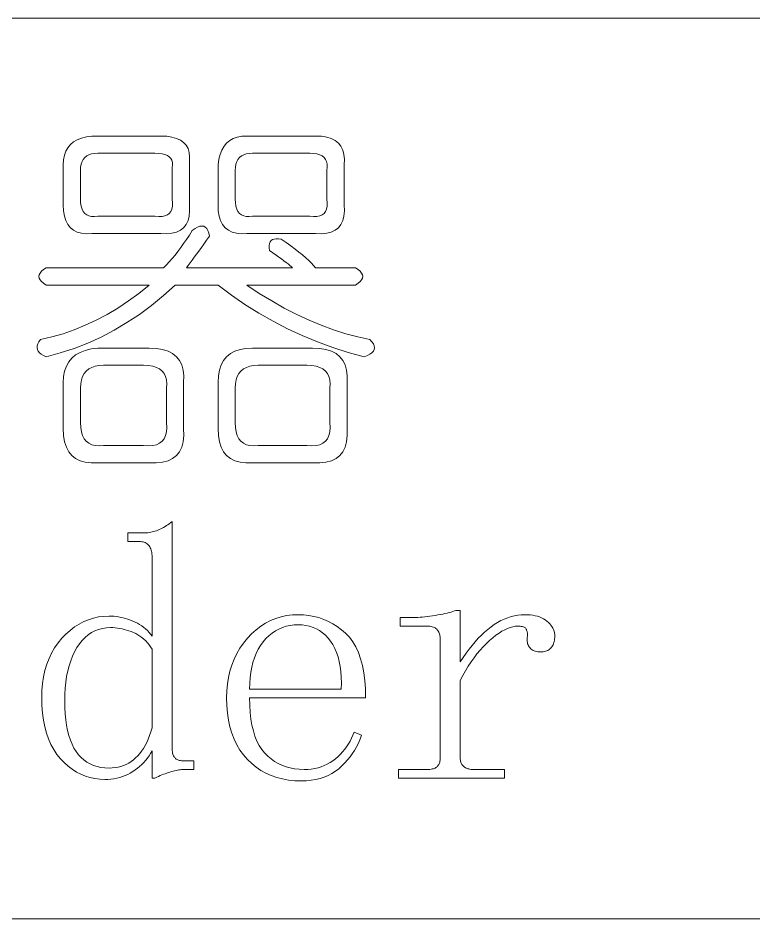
# Model space of a CAD drawing. Extents: x 1 to 297, y 1 to 210.
# Drawn here: x 92.77 to 97.18, y 51.12 to 56.51 of the extents above; entities that cross this region are included whole.
import ezdxf

# ---------------------------------------------------------------- set-up
doc = ezdxf.new("R2010")
doc.units = 0

msp = doc.modelspace()

# ---------------------------------------------------------------- linework, layer by layer
at = {"color": 7, "lineweight": 13}
for p, q in [((1.3055, 56.5077), (219.3213, 56.5077)), ((1.3055, 51.1191), (219.3213, 51.1191))]:
    msp.add_line(p, q, dxfattribs=at)
for points in [[(93.2157, 55.802), (93.6271, 55.802), (93.6628, 55.8005), (93.6943, 55.7958), (93.7218, 55.7881), (93.7451, 55.7773), (93.7643, 55.7634), (93.7794, 55.7465), (93.7903, 55.7264), (93.7972, 55.7033), (93.7999, 55.677), (93.7986, 55.6477), (93.7986, 55.3906), (93.7999, 55.3549), (93.7972, 55.3234), (93.7903, 55.2959), (93.7794, 55.2726), (93.7643, 55.2534), (93.7451, 55.2383), (93.7218, 55.2274), (93.6943, 55.2205), (93.6628, 55.2178), (93.6271, 55.2191), (93.2157, 55.2191), (93.1831, 55.2178), (93.154, 55.2205), (93.1283, 55.2274), (93.106, 55.2383), (93.0871, 55.2534), (93.0717, 55.2726), (93.0597, 55.2959), (93.0511, 55.3234), (93.046, 55.3549), (93.0443, 55.3906), (93.0443, 55.6306), (93.046, 55.6601), (93.0511, 55.6868), (93.0597, 55.7108), (93.0717, 55.7321), (93.0871, 55.7506), (93.106, 55.7663), (93.1283, 55.7794), (93.154, 55.7897), (93.1831, 55.7972)], [(93.97, 55.6306), (93.9748, 55.6631), (93.9823, 55.6923), (93.9926, 55.718), (94.0057, 55.7403), (94.0214, 55.7591), (94.0399, 55.7746), (94.0612, 55.7866), (94.0852, 55.7951), (94.1119, 55.8003), (94.1414, 55.802), (94.5529, 55.802), (94.5885, 55.8003), (94.6201, 55.7951), (94.6475, 55.7866), (94.6708, 55.7746), (94.69, 55.7591), (94.7051, 55.7403), (94.716, 55.718), (94.7229, 55.6923), (94.7257, 55.6631), (94.7243, 55.6306), (94.7243, 55.3906), (94.7257, 55.3549), (94.7229, 55.3234), (94.716, 55.2959), (94.7051, 55.2726), (94.69, 55.2534), (94.6708, 55.2383), (94.6475, 55.2274), (94.6201, 55.2205), (94.5885, 55.2178), (94.5529, 55.2191), (94.1414, 55.2191), (94.1089, 55.2178), (94.0797, 55.2205), (94.054, 55.2274), (94.0317, 55.2383), (94.0129, 55.2534), (93.9974, 55.2726), (93.9854, 55.2959), (93.9769, 55.3234), (93.9717, 55.3549), (93.97, 55.3906)], [(93.5928, 55.6991), (93.25, 55.6991), (93.2305, 55.6981), (93.213, 55.695), (93.1975, 55.6899), (93.1842, 55.6827), (93.1729, 55.6734), (93.1636, 55.6621), (93.1564, 55.6487), (93.1513, 55.6333), (93.1482, 55.6158), (93.1471, 55.5963), (93.1471, 55.4249), (93.1482, 55.4022), (93.1513, 55.3823), (93.1564, 55.3652), (93.1636, 55.3508), (93.1729, 55.3391), (93.1842, 55.3302), (93.1975, 55.3241), (93.213, 55.3206), (93.2305, 55.3199), (93.25, 55.322), (93.5928, 55.322), (93.6155, 55.3199), (93.6354, 55.3206), (93.6525, 55.3241), (93.6669, 55.3302), (93.6786, 55.3391), (93.6875, 55.3508), (93.6936, 55.3652), (93.6971, 55.3823), (93.6978, 55.4022), (93.6957, 55.4249), (93.6957, 55.6134), (93.6978, 55.6297), (93.6971, 55.6443), (93.6936, 55.6571), (93.6875, 55.6683), (93.6786, 55.6777), (93.6669, 55.6854), (93.6525, 55.6914), (93.6354, 55.6957), (93.6155, 55.6983)], [(94.5186, 55.6991), (94.1757, 55.6991), (94.1562, 55.6981), (94.1387, 55.695), (94.1233, 55.6899), (94.1099, 55.6827), (94.0986, 55.6734), (94.0893, 55.6621), (94.0821, 55.6487), (94.077, 55.6333), (94.0739, 55.6158), (94.0729, 55.5963), (94.0729, 55.4249), (94.0739, 55.4022), (94.077, 55.3823), (94.0821, 55.3652), (94.0893, 55.3508), (94.0986, 55.3391), (94.1099, 55.3302), (94.1233, 55.3241), (94.1387, 55.3206), (94.1562, 55.3199), (94.1757, 55.322), (94.5186, 55.322), (94.5412, 55.3199), (94.5611, 55.3206), (94.5782, 55.3241), (94.5926, 55.3302), (94.6043, 55.3391), (94.6132, 55.3508), (94.6194, 55.3652), (94.6228, 55.3823), (94.6235, 55.4022), (94.6214, 55.4249), (94.6214, 55.5963), (94.6235, 55.6158), (94.6228, 55.6333), (94.6194, 55.6487), (94.6132, 55.6621), (94.6043, 55.6734), (94.5926, 55.6827), (94.5782, 55.6899), (94.5611, 55.695), (94.5412, 55.6981)], [(94.2786, 55.1163), (94.2762, 55.1324), (94.2758, 55.1465), (94.2775, 55.1585), (94.2813, 55.1684), (94.2871, 55.1763), (94.295, 55.1821), (94.305, 55.1859), (94.317, 55.1876), (94.331, 55.1873), (94.3471, 55.1849), (94.377, 55.1646), (94.4047, 55.1451), (94.4305, 55.1262), (94.4541, 55.1081), (94.4757, 55.0906), (94.4953, 55.0738), (94.5127, 55.0577), (94.5282, 55.0422), (94.5415, 55.0275), (94.5529, 55.0134), (94.7929, 55.0134), (94.8083, 55.0031), (94.8203, 54.9929), (94.8288, 54.9826), (94.834, 54.9723), (94.8357, 54.962), (94.834, 54.9517), (94.8288, 54.9414), (94.8203, 54.9311), (94.8083, 54.9209), (94.7929, 54.9106), (94.1414, 54.9106), (94.2167, 54.861), (94.2916, 54.8153), (94.3662, 54.7733), (94.4404, 54.735), (94.5143, 54.7006), (94.5878, 54.6699), (94.661, 54.643), (94.7339, 54.6198), (94.8064, 54.6005), (94.8786, 54.5849), (94.8906, 54.5715), (94.8991, 54.5588), (94.9043, 54.5468), (94.906, 54.5355), (94.9043, 54.5249), (94.8991, 54.5149), (94.8906, 54.5057), (94.8786, 54.4971), (94.8631, 54.4892), (94.8443, 54.482), (94.7491, 54.5079), (94.6557, 54.5375), (94.564, 54.571), (94.474, 54.6082), (94.3857, 54.6491), (94.2991, 54.6939), (94.2143, 54.7424), (94.1311, 54.7947), (94.0497, 54.8507), (93.97, 54.9106), (93.7129, 54.9106), (93.6434, 54.8477), (93.5723, 54.7892), (93.4994, 54.7352), (93.4249, 54.6857), (93.3486, 54.6406), (93.2706, 54.5999), (93.1908, 54.5638), (93.1094, 54.5321), (93.0263, 54.5048), (92.9414, 54.482), (92.9257, 54.4892), (92.9126, 54.4971), (92.9023, 54.5057), (92.8948, 54.5149), (92.89, 54.5249), (92.8879, 54.5355), (92.8886, 54.5468), (92.8921, 54.5588), (92.8982, 54.5715), (92.9071, 54.5849), (92.9754, 54.6005), (93.0429, 54.6198), (93.1098, 54.643), (93.1759, 54.6699), (93.2414, 54.7006), (93.3062, 54.735), (93.3703, 54.7733), (93.4338, 54.8153), (93.4965, 54.861), (93.5586, 54.9106), (92.9414, 54.9106), (92.926, 54.9209), (92.914, 54.9311), (92.9054, 54.9414), (92.9003, 54.9517), (92.8986, 54.962), (92.9003, 54.9723), (92.9054, 54.9826), (92.914, 54.9929), (92.926, 55.0031), (92.9414, 55.0134), (93.6443, 55.0134), (93.6614, 55.0311), (93.6786, 55.0498), (93.6957, 55.0695), (93.7129, 55.0902), (93.73, 55.112), (93.7471, 55.1348), (93.7643, 55.1586), (93.7814, 55.1835), (93.7986, 55.2094), (93.8157, 55.2363), (93.8322, 55.2483), (93.8473, 55.2569), (93.861, 55.262), (93.8733, 55.2637), (93.8843, 55.262), (93.8939, 55.2569), (93.9021, 55.2483), (93.909, 55.2363), (93.9145, 55.2209), (93.9186, 55.202), (93.9018, 55.1785), (93.8857, 55.1561), (93.8702, 55.1346), (93.8555, 55.1142), (93.8414, 55.0949), (93.828, 55.0765), (93.8154, 55.0592), (93.8034, 55.0429), (93.7921, 55.0277), (93.7814, 55.0134), (94.4157, 55.0134), (94.4082, 55.0206), (94.3993, 55.0285), (94.389, 55.0371), (94.3773, 55.0463), (94.3643, 55.0563), (94.3499, 55.0669), (94.3341, 55.0782), (94.317, 55.0902), (94.2985, 55.1029)], [(93.0443, 54.3277), (93.0463, 54.3637), (93.0525, 54.3963), (93.0628, 54.4254), (93.0772, 54.4511), (93.0957, 54.4734), (93.1183, 54.4923), (93.1451, 54.5077), (93.1759, 54.5197), (93.2109, 54.5283), (93.25, 54.5334), (93.5586, 54.5334), (93.6007, 54.5314), (93.6381, 54.5252), (93.6707, 54.5149), (93.6985, 54.5005), (93.7214, 54.482), (93.7396, 54.4594), (93.753, 54.4326), (93.7615, 54.4018), (93.7653, 54.3668), (93.7643, 54.3277), (93.7643, 54.0534), (93.7653, 54.0113), (93.7615, 53.9739), (93.753, 53.9413), (93.7396, 53.9135), (93.7214, 53.8906), (93.6985, 53.8724), (93.6707, 53.859), (93.6381, 53.8505), (93.6007, 53.8467), (93.5586, 53.8477), (93.25, 53.8477), (93.2109, 53.8467), (93.1759, 53.8505), (93.1451, 53.859), (93.1183, 53.8724), (93.0957, 53.8906), (93.0772, 53.9135), (93.0628, 53.9413), (93.0525, 53.9739), (93.0463, 54.0113), (93.0443, 54.0534)], [(93.97, 54.3277), (93.9721, 54.3668), (93.9782, 54.4018), (93.9885, 54.4326), (94.0029, 54.4594), (94.0214, 54.482), (94.0441, 54.5005), (94.0708, 54.5149), (94.1017, 54.5252), (94.1366, 54.5314), (94.1757, 54.5334), (94.5357, 54.5334), (94.5779, 54.5314), (94.6152, 54.5252), (94.6478, 54.5149), (94.6756, 54.5005), (94.6986, 54.482), (94.7167, 54.4594), (94.7301, 54.4326), (94.7387, 54.4018), (94.7425, 54.3668), (94.7414, 54.3277), (94.7414, 54.0534), (94.7425, 54.0113), (94.7387, 53.9739), (94.7301, 53.9413), (94.7167, 53.9135), (94.6986, 53.8906), (94.6756, 53.8724), (94.6478, 53.859), (94.6152, 53.8505), (94.5779, 53.8467), (94.5357, 53.8477), (94.1757, 53.8477), (94.1366, 53.8467), (94.1017, 53.8505), (94.0708, 53.859), (94.0441, 53.8724), (94.0214, 53.8906), (94.0029, 53.9135), (93.9885, 53.9413), (93.9782, 53.9739), (93.9721, 54.0113), (93.97, 54.0534)], [(93.5243, 54.4306), (93.2843, 54.4306), (93.2582, 54.4292), (93.2349, 54.4251), (93.2143, 54.4182), (93.1965, 54.4086), (93.1814, 54.3963), (93.1691, 54.3812), (93.1595, 54.3634), (93.1526, 54.3428), (93.1485, 54.3195), (93.1471, 54.2934), (93.1471, 54.0877), (93.1485, 54.0586), (93.1526, 54.0329), (93.1595, 54.0106), (93.1691, 53.9917), (93.1814, 53.9763), (93.1965, 53.9643), (93.2143, 53.9557), (93.2349, 53.9506), (93.2582, 53.9489), (93.2843, 53.9506), (93.5243, 53.9506), (93.5534, 53.9489), (93.5791, 53.9506), (93.6014, 53.9557), (93.6203, 53.9643), (93.6357, 53.9763), (93.6477, 53.9917), (93.6563, 54.0106), (93.6614, 54.0329), (93.6631, 54.0586), (93.6614, 54.0877), (93.6614, 54.2934), (93.6631, 54.3195), (93.6614, 54.3428), (93.6563, 54.3634), (93.6477, 54.3812), (93.6357, 54.3963), (93.6203, 54.4086), (93.6014, 54.4182), (93.5791, 54.4251), (93.5534, 54.4292)], [(94.5014, 54.4306), (94.21, 54.4306), (94.1839, 54.4292), (94.1606, 54.4251), (94.1401, 54.4182), (94.1222, 54.4086), (94.1071, 54.3963), (94.0948, 54.3812), (94.0852, 54.3634), (94.0783, 54.3428), (94.0742, 54.3195), (94.0729, 54.2934), (94.0729, 54.0877), (94.0742, 54.0586), (94.0783, 54.0329), (94.0852, 54.0106), (94.0948, 53.9917), (94.1071, 53.9763), (94.1222, 53.9643), (94.1401, 53.9557), (94.1606, 53.9506), (94.1839, 53.9489), (94.21, 53.9506), (94.5014, 53.9506), (94.5306, 53.9489), (94.5563, 53.9506), (94.5786, 53.9557), (94.5974, 53.9643), (94.6129, 53.9763), (94.6249, 53.9917), (94.6334, 54.0106), (94.6386, 54.0329), (94.6403, 54.0586), (94.6386, 54.0877), (94.6386, 54.2934), (94.6403, 54.3195), (94.6386, 54.3428), (94.6334, 54.3634), (94.6249, 54.3812), (94.6129, 54.3963), (94.5974, 54.4086), (94.5786, 54.4182), (94.5563, 54.4251), (94.5306, 54.4292)], [(93.2929, 51.9534), (93.2624, 51.9547), (93.2328, 51.9584), (93.2041, 51.9646), (93.1763, 51.9733), (93.1493, 51.9845), (93.1231, 51.9982), (93.0979, 52.0143), (93.0734, 52.033), (93.0499, 52.0541), (93.0271, 52.0777), (93.006, 52.1037), (92.987, 52.1321), (92.9703, 52.1627), (92.9558, 52.1957), (92.9436, 52.2309), (92.9335, 52.2685), (92.9257, 52.3084), (92.9202, 52.3506), (92.9168, 52.3952), (92.9157, 52.442), (92.9169, 52.4857), (92.9205, 52.5275), (92.9265, 52.5676), (92.9349, 52.6059), (92.9457, 52.6424), (92.9589, 52.677), (92.9745, 52.7099), (92.9925, 52.741), (93.0129, 52.7702), (93.0357, 52.7977), (93.0601, 52.823), (93.0854, 52.8455), (93.1116, 52.8655), (93.1386, 52.8827), (93.1664, 52.8974), (93.1951, 52.9093), (93.2247, 52.9186), (93.2551, 52.9253), (93.2864, 52.9292), (93.3186, 52.9306), (93.3323, 52.9303), (93.3462, 52.9294), (93.3601, 52.9279), (93.3741, 52.9258), (93.3882, 52.9231), (93.4024, 52.9198), (93.4167, 52.9159), (93.431, 52.9114), (93.4455, 52.9063), (93.46, 52.9006), (93.4743, 52.8943), (93.4879, 52.8874), (93.501, 52.8799), (93.5135, 52.8718), (93.5254, 52.8631), (93.5366, 52.8538), (93.5473, 52.8439), (93.5574, 52.8334), (93.5668, 52.8223), (93.5757, 52.8106), (93.5757, 53.2734), (93.5755, 53.2835), (93.575, 53.293), (93.5742, 53.302), (93.573, 53.3105), (93.5714, 53.3184), (93.5695, 53.3259), (93.5673, 53.3328), (93.5647, 53.3393), (93.5618, 53.3452), (93.5586, 53.3506), (93.5549, 53.3555), (93.5507, 53.3598), (93.546, 53.3637), (93.5407, 53.367), (93.535, 53.3699), (93.5287, 53.3722), (93.522, 53.374), (93.5147, 53.3753), (93.5069, 53.376), (93.4986, 53.3763), (93.43, 53.3763), (93.43, 53.4277), (93.5243, 53.4277), (93.5329, 53.4279), (93.5414, 53.4284), (93.55, 53.4293), (93.5586, 53.4305), (93.5671, 53.432), (93.5757, 53.4339), (93.5843, 53.4361), (93.5928, 53.4387), (93.6014, 53.4416), (93.61, 53.4449), (93.6186, 53.4485), (93.6271, 53.4524), (93.6357, 53.4567), (93.6443, 53.4613), (93.6529, 53.4663), (93.6614, 53.4716), (93.67, 53.4773), (93.6786, 53.4833), (93.6871, 53.4896), (93.6957, 53.4963), (93.6957, 52.142), (93.6959, 52.1337), (93.6964, 52.1259), (93.6973, 52.1186), (93.6985, 52.1118), (93.7, 52.1056), (93.7019, 52.0998), (93.7041, 52.0946), (93.7067, 52.0899), (93.7096, 52.0857), (93.7129, 52.082), (93.7165, 52.0787), (93.7204, 52.0758), (93.7247, 52.0733), (93.7293, 52.071), (93.7343, 52.0691), (93.7396, 52.0676), (93.7453, 52.0664), (93.7513, 52.0655), (93.7576, 52.065), (93.7643, 52.0649), (93.8243, 52.0649), (93.8243, 52.0134), (93.7729, 52.0134), (93.7659, 52.0133), (93.7586, 52.0129), (93.7511, 52.0123), (93.7434, 52.0114), (93.7354, 52.0102), (93.7271, 52.0088), (93.7186, 52.0071), (93.7098, 52.0052), (93.7007, 52.003), (93.6914, 52.0006), (93.682, 51.9979), (93.6724, 51.9949), (93.6628, 51.9917), (93.653, 51.9882), (93.6432, 51.9845), (93.6333, 51.9805), (93.6233, 51.9763), (93.6133, 51.9718), (93.6031, 51.967), (93.5928, 51.962), (93.5757, 51.962), (93.5757, 52.1249), (93.5668, 52.1097), (93.5574, 52.0952), (93.5473, 52.0813), (93.5366, 52.0679), (93.5254, 52.0552), (93.5135, 52.0431), (93.501, 52.0316), (93.4879, 52.0206), (93.4743, 52.0103), (93.46, 52.0006), (93.4452, 51.9916), (93.43, 51.9836), (93.4144, 51.9765), (93.3983, 51.9704), (93.3818, 51.9652), (93.3649, 51.961), (93.3475, 51.9577), (93.3297, 51.9553), (93.3115, 51.9539)], [(94.1586, 52.442), (94.1595, 52.397), (94.1622, 52.3547), (94.1667, 52.3151), (94.173, 52.2781), (94.1811, 52.2438), (94.191, 52.2121), (94.2027, 52.1831), (94.2162, 52.1567), (94.2315, 52.133), (94.2486, 52.112), (94.2671, 52.0933), (94.2868, 52.0765), (94.3076, 52.0617), (94.3295, 52.0489), (94.3525, 52.0381), (94.3766, 52.0292), (94.4019, 52.0223), (94.4282, 52.0174), (94.4557, 52.0144), (94.4843, 52.0134), (94.5062, 52.0141), (94.5275, 52.016), (94.548, 52.0192), (94.5679, 52.0237), (94.5871, 52.0295), (94.6057, 52.0366), (94.6235, 52.0449), (94.6406, 52.0546), (94.6571, 52.0655), (94.6729, 52.0777), (94.6879, 52.0909), (94.702, 52.1046), (94.7153, 52.119), (94.7277, 52.1339), (94.7393, 52.1495), (94.75, 52.1657), (94.7598, 52.1824), (94.7689, 52.1998), (94.777, 52.2177), (94.7843, 52.2363), (94.8271, 52.2191), (94.8214, 52.2003), (94.8143, 52.1816), (94.8059, 52.163), (94.7963, 52.1444), (94.7854, 52.1259), (94.7731, 52.1075), (94.7596, 52.0892), (94.7449, 52.071), (94.7288, 52.0529), (94.7114, 52.0349), (94.6928, 52.0178), (94.6729, 52.0025), (94.6516, 51.989), (94.6291, 51.9773), (94.6054, 51.9674), (94.5803, 51.9593), (94.5539, 51.953), (94.5263, 51.9485), (94.4974, 51.9458), (94.4671, 51.9449), (94.4284, 51.9461), (94.3912, 51.95), (94.3554, 51.9564), (94.3211, 51.9654), (94.2882, 51.977), (94.2568, 51.9911), (94.2268, 52.0079), (94.1983, 52.0271), (94.1713, 52.049), (94.1457, 52.0734), (94.1221, 52.1003), (94.101, 52.1293), (94.0823, 52.1606), (94.0662, 52.1941), (94.0525, 52.2299), (94.0413, 52.2678), (94.0326, 52.308), (94.0264, 52.3505), (94.0227, 52.3951), (94.0214, 52.442), (94.0227, 52.4841), (94.0264, 52.5248), (94.0326, 52.564), (94.0413, 52.6018), (94.0525, 52.6381), (94.0662, 52.6729), (94.0823, 52.7063), (94.101, 52.7382), (94.1221, 52.7687), (94.1457, 52.7977), (94.1711, 52.8246), (94.1977, 52.8486), (94.2253, 52.8698), (94.2541, 52.8882), (94.2839, 52.9038), (94.3149, 52.9165), (94.347, 52.9264), (94.3802, 52.9335), (94.4146, 52.9377), (94.45, 52.9391), (94.4821, 52.938), (94.5134, 52.9347), (94.5439, 52.9291), (94.5734, 52.9213), (94.6021, 52.9113), (94.63, 52.899), (94.657, 52.8845), (94.6831, 52.8678), (94.7084, 52.8489), (94.7328, 52.8277), (94.7557, 52.8038), (94.7761, 52.7766), (94.7941, 52.7462), (94.8097, 52.7125), (94.8229, 52.6756), (94.8337, 52.6354), (94.8421, 52.5919), (94.8481, 52.5452), (94.8517, 52.4952), (94.8529, 52.442)], [(95.4186, 52.6563), (95.4358, 52.6831), (95.4534, 52.7086), (95.4712, 52.7328), (95.4892, 52.7557), (95.5075, 52.7774), (95.5261, 52.7977), (95.5449, 52.8168), (95.5639, 52.8346), (95.5833, 52.8511), (95.6029, 52.8663), (95.6226, 52.8801), (95.6425, 52.8925), (95.6624, 52.9034), (95.6824, 52.9129), (95.7025, 52.9209), (95.7227, 52.9275), (95.743, 52.9326), (95.7633, 52.9362), (95.7838, 52.9384), (95.8043, 52.9391), (95.821, 52.9388), (95.837, 52.9376), (95.8522, 52.9357), (95.8667, 52.933), (95.8804, 52.9295), (95.8932, 52.9253), (95.9054, 52.9202), (95.9167, 52.9145), (95.9273, 52.9079), (95.9371, 52.9006), (95.9461, 52.8927), (95.9541, 52.8846), (95.9612, 52.8763), (95.9673, 52.8677), (95.9725, 52.8588), (95.9767, 52.8497), (95.98, 52.8403), (95.9824, 52.8306), (95.9838, 52.8207), (95.9843, 52.8106), (95.9841, 52.8022), (95.9834, 52.7941), (95.9824, 52.7864), (95.9809, 52.779), (95.9789, 52.772), (95.9766, 52.7653), (95.9738, 52.759), (95.9706, 52.753), (95.9669, 52.7473), (95.9629, 52.742), (95.9584, 52.7371), (95.9534, 52.7327), (95.9481, 52.7289), (95.9423, 52.7255), (95.9361, 52.7227), (95.9294, 52.7204), (95.9224, 52.7186), (95.9149, 52.7173), (95.9069, 52.7165), (95.8986, 52.7163), (95.8902, 52.7165), (95.8823, 52.7173), (95.8748, 52.7186), (95.8677, 52.7204), (95.8611, 52.7227), (95.8549, 52.7255), (95.8491, 52.7289), (95.8437, 52.7327), (95.8388, 52.7371), (95.8343, 52.742), (95.8303, 52.7473), (95.8269, 52.753), (95.8241, 52.759), (95.8219, 52.7653), (95.8204, 52.772), (95.8194, 52.779), (95.819, 52.7864), (95.8192, 52.7941), (95.82, 52.8022), (95.8214, 52.8106), (95.8213, 52.8156), (95.8211, 52.8205), (95.8207, 52.8252), (95.8201, 52.8298), (95.8193, 52.8341), (95.8183, 52.8383), (95.8172, 52.8424), (95.8159, 52.8462), (95.8145, 52.8499), (95.8129, 52.8534), (95.8108, 52.8567), (95.8081, 52.8596), (95.8046, 52.8622), (95.8005, 52.8644), (95.7957, 52.8663), (95.7902, 52.8678), (95.784, 52.869), (95.7772, 52.8699), (95.7697, 52.8704), (95.7614, 52.8706), (95.7474, 52.8697), (95.7328, 52.8671), (95.7176, 52.8629), (95.7018, 52.8569), (95.6854, 52.8491), (95.6683, 52.8397), (95.6507, 52.8286), (95.6325, 52.8157), (95.6137, 52.8011), (95.5943, 52.7849), (95.5748, 52.767), (95.5557, 52.7478), (95.5371, 52.7273), (95.5189, 52.7053), (95.5011, 52.682), (95.4837, 52.6573), (95.4668, 52.6313), (95.4503, 52.6038), (95.4342, 52.575), (95.4186, 52.5449), (95.4186, 52.082), (95.4188, 52.0753), (95.4194, 52.069), (95.4205, 52.063), (95.422, 52.0573), (95.4239, 52.052), (95.4263, 52.047), (95.4291, 52.0424), (95.4323, 52.0381), (95.4359, 52.0342), (95.44, 52.0306), (95.4444, 52.0273), (95.4491, 52.0244), (95.454, 52.0218), (95.4592, 52.0196), (95.4646, 52.0177), (95.4703, 52.0162), (95.4763, 52.015), (95.4825, 52.0141), (95.489, 52.0136), (95.4957, 52.0134), (95.6843, 52.0134), (95.6843, 51.962), (95.05, 51.962), (95.05, 52.0134), (95.2214, 52.0134), (95.2297, 52.0136), (95.2375, 52.0141), (95.2448, 52.015), (95.2516, 52.0162), (95.2579, 52.0177), (95.2636, 52.0196), (95.2688, 52.0218), (95.2735, 52.0244), (95.2777, 52.0273), (95.2814, 52.0306), (95.2847, 52.0342), (95.2876, 52.0381), (95.2902, 52.0424), (95.2924, 52.047), (95.2943, 52.052), (95.2958, 52.0573), (95.297, 52.063), (95.2979, 52.069), (95.2984, 52.0753), (95.2986, 52.082), (95.2986, 52.7934), (95.2984, 52.8002), (95.2979, 52.8066), (95.297, 52.8128), (95.2958, 52.8188), (95.2943, 52.8245), (95.2924, 52.8299), (95.2902, 52.8351), (95.2876, 52.8401), (95.2847, 52.8447), (95.2814, 52.8491), (95.2777, 52.8532), (95.2735, 52.8569), (95.2688, 52.8601), (95.2636, 52.8629), (95.2579, 52.8652), (95.2516, 52.8671), (95.2448, 52.8686), (95.2375, 52.8697), (95.2297, 52.8704), (95.2214, 52.8706), (95.0586, 52.8706), (95.0586, 52.922), (95.1271, 52.922), (95.1394, 52.9221), (95.152, 52.9225), (95.1651, 52.9232), (95.1786, 52.9241), (95.1925, 52.9252), (95.2069, 52.9266), (95.2216, 52.9283), (95.2369, 52.9302), (95.2525, 52.9324), (95.2686, 52.9349), (95.2845, 52.9375), (95.2996, 52.9402), (95.3139, 52.943), (95.3275, 52.9458), (95.3404, 52.9488), (95.3524, 52.9518), (95.3637, 52.955), (95.3742, 52.9582), (95.3839, 52.9615), (95.3929, 52.9649), (95.4186, 52.9649)], [(93.5757, 52.7334), (93.5669, 52.7468), (93.5575, 52.7593), (93.5477, 52.7711), (93.5373, 52.7821), (93.5264, 52.7924), (93.515, 52.8018), (93.5031, 52.8105), (93.4907, 52.8185), (93.4777, 52.8256), (93.4643, 52.832), (93.4506, 52.8377), (93.4369, 52.8428), (93.4231, 52.8473), (93.4094, 52.8512), (93.3957, 52.8545), (93.382, 52.8572), (93.3683, 52.8593), (93.3546, 52.8608), (93.3409, 52.8617), (93.3271, 52.862), (93.302, 52.8608), (93.2779, 52.8572), (93.255, 52.8512), (93.2332, 52.8428), (93.2125, 52.832), (93.1929, 52.8188), (93.1744, 52.8032), (93.1571, 52.7852), (93.1408, 52.7648), (93.1257, 52.742), (93.1119, 52.7172), (93.0995, 52.6909), (93.0886, 52.6631), (93.0791, 52.6337), (93.0711, 52.6027), (93.0645, 52.5702), (93.0594, 52.5362), (93.0558, 52.5006), (93.0536, 52.4635), (93.0529, 52.4249), (93.0535, 52.3848), (93.0556, 52.3469), (93.059, 52.3111), (93.0638, 52.2774), (93.07, 52.2459), (93.0775, 52.2166), (93.0865, 52.1894), (93.0967, 52.1643), (93.1084, 52.1414), (93.1214, 52.1206), (93.1357, 52.1018), (93.1513, 52.0851), (93.168, 52.0703), (93.1859, 52.0575), (93.205, 52.0466), (93.2253, 52.0378), (93.2468, 52.0309), (93.2695, 52.0259), (93.2934, 52.023), (93.3186, 52.022), (93.3371, 52.0226), (93.3551, 52.0244), (93.3724, 52.0274), (93.3892, 52.0316), (93.4053, 52.037), (93.4209, 52.0436), (93.4359, 52.0514), (93.4502, 52.0604), (93.464, 52.0706), (93.4771, 52.082), (93.4897, 52.0946), (93.5017, 52.1084), (93.513, 52.1234), (93.5238, 52.1396), (93.5339, 52.157), (93.5435, 52.1756), (93.5524, 52.1954), (93.5608, 52.2164), (93.5686, 52.2386), (93.5757, 52.262)], [(94.7071, 52.4934), (94.708, 52.5302), (94.7073, 52.5653), (94.705, 52.5985), (94.701, 52.6299), (94.6954, 52.6595), (94.6881, 52.6873), (94.6792, 52.7133), (94.6687, 52.7375), (94.6566, 52.76), (94.6429, 52.7806), (94.6278, 52.7993), (94.6118, 52.8161), (94.5949, 52.8308), (94.577, 52.8437), (94.5582, 52.8545), (94.5385, 52.8634), (94.5178, 52.8703), (94.4961, 52.8752), (94.4735, 52.8782), (94.45, 52.8791), (94.4248, 52.8781), (94.4005, 52.875), (94.3771, 52.8699), (94.3547, 52.8627), (94.3332, 52.8534), (94.3127, 52.8421), (94.2931, 52.8287), (94.2745, 52.8133), (94.2568, 52.7958), (94.24, 52.7763), (94.2245, 52.7549), (94.2107, 52.7321), (94.1985, 52.7076), (94.1879, 52.6817), (94.1789, 52.6541), (94.1716, 52.6251), (94.1659, 52.5945), (94.1618, 52.5623), (94.1594, 52.5287), (94.1586, 52.4934)]]:
    msp.add_lwpolyline(points, close=True, dxfattribs=at)

doc.saveas('drawing.dxf')
